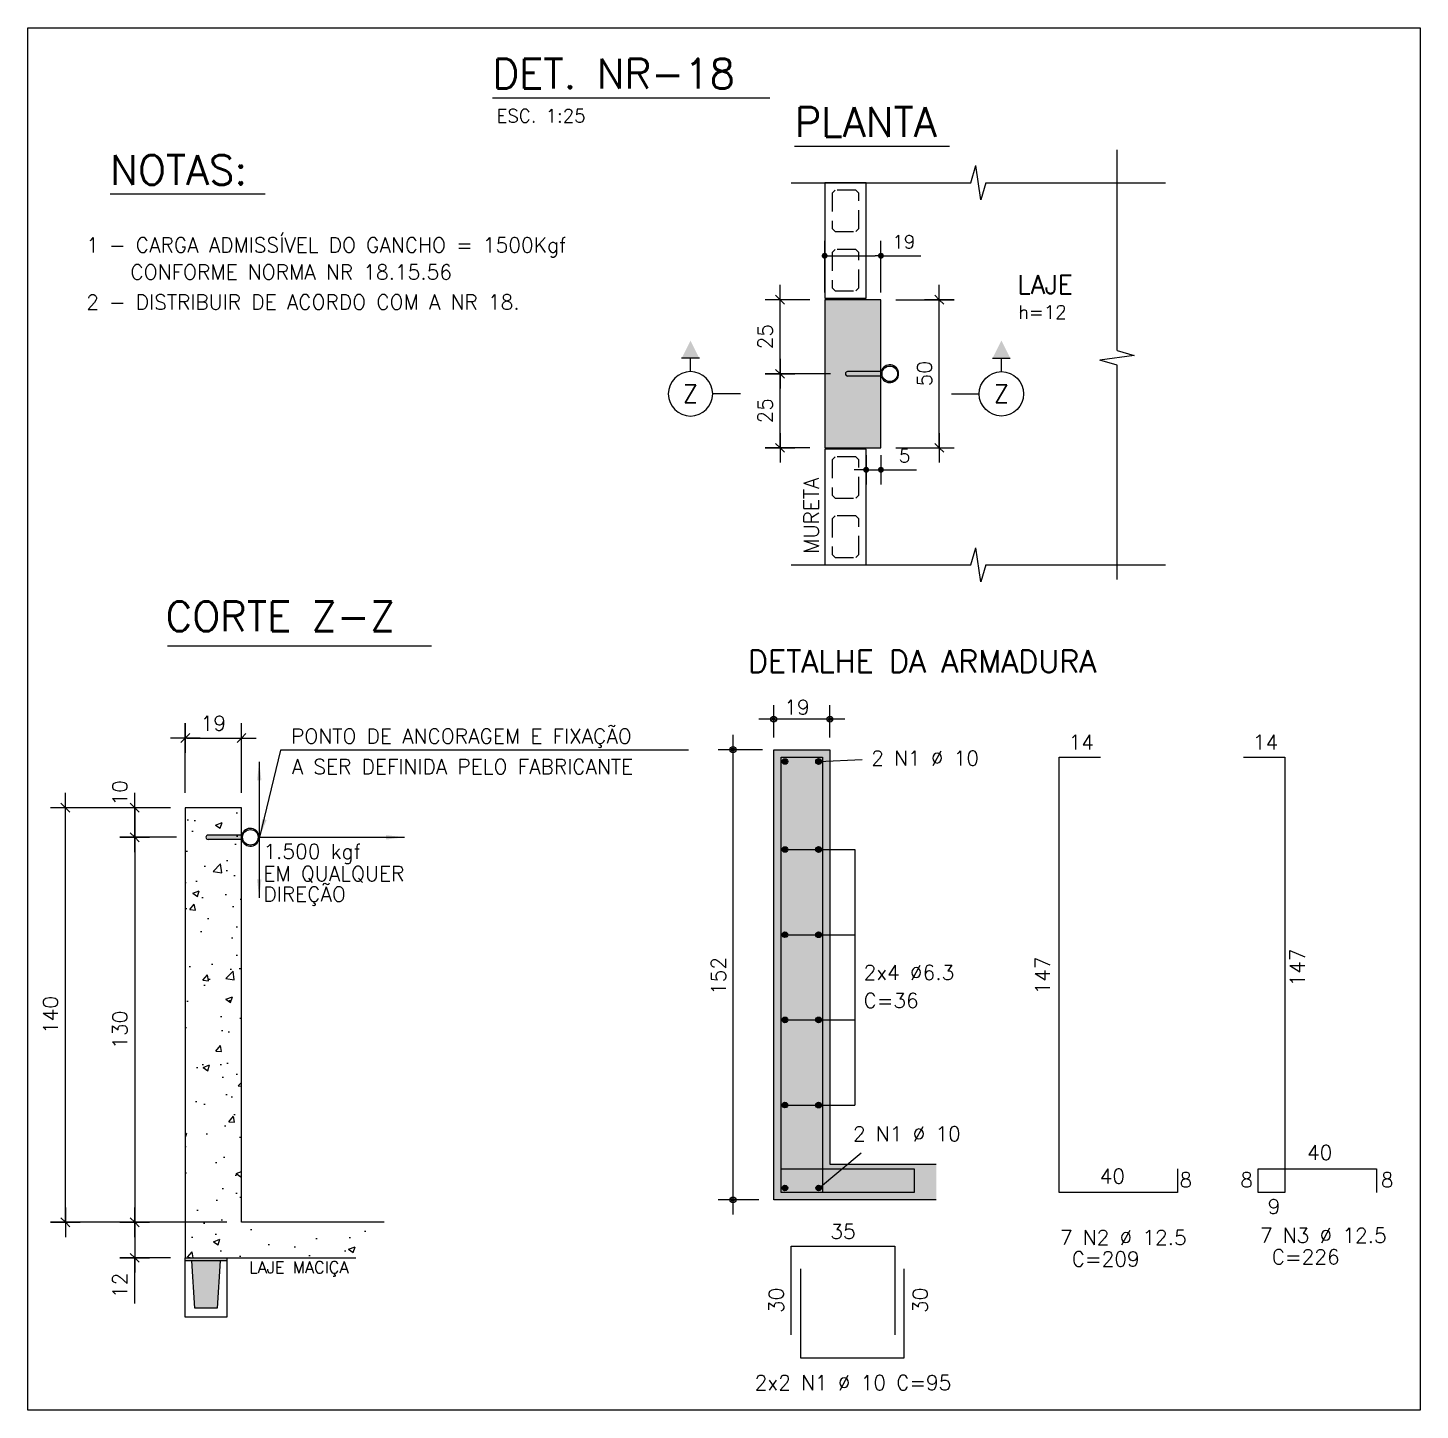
# Model space of a CAD drawing. Extents: x -14651 to 3404, y -4567 to 9231.
# Drawn here: x -6731 to -5791, y -2088 to -1155 of the extents above; entities that cross this region are included whole.
import ezdxf
from ezdxf.enums import TextEntityAlignment as Align

# ---------------------------------------------------------------- set-up
doc = ezdxf.new("R2010")
doc.units = 0
doc.header["$LTSCALE"] = 25
doc.linetypes.add('DASHED2', pattern=[0.375, 0.25, -0.125])
for name, color, linetype in [('12', 4, 'Continuous'), ('228', 7, 'Continuous'), ('241', 2, 'Continuous'), ('4', 4, 'Continuous'), ('5', 2, 'Continuous'), ('COTA', 1, 'Continuous'), ('COTAS', 1, 'Continuous'), ('H3', 253, 'Continuous'), ('H7', 1, 'Continuous'), ('L-D', 2, 'Continuous'), ('L-N', 4, 'Continuous'), ('Linha_fina', 1, 'Continuous'), ('Linha_media', 4, 'Continuous'), ('PENA_01', 1, 'Continuous'), ('PENA_02', 2, 'Continuous'), ('PENA_03', 3, 'Continuous'), ('PENA_06', 6, 'Continuous'), ('Pena_1', 1, 'Continuous'), ('PENA_10', 253, 'Continuous'), ('PENA_12', 9, 'Continuous'), ('PENA_18', 1, 'Continuous'), ('PENA_3', 3, 'Continuous'), ('TEXTO', 3, 'Continuous'), ('VIGA', 3, 'Continuous')]:
    doc.layers.add(name, color=color, linetype=linetype)
doc.styles.add('COTA', font='romans.shx')
doc.styles.add('R80', font='simplex.shx', dxfattribs={"height": 10})
doc.styles.add('ROMANS', font='ROMANS')
doc.styles.get("Standard").update_dxf_attribs({"font": 'romans.shx'})
doc.styles.add('Texto1', font='romans.shx', dxfattribs={"height": 9})
doc.styles.add('Texto3', font='romans.shx', dxfattribs={"height": 20})
doc.dimstyles.new('forma', dxfattribs={"dimscale": 5, "dimtxt": 1.8, "dimasz": 0.8, "dimexe": 2, "dimexo": 1, "dimgap": 1, "dimtad": 1, "dimdec": 1, "dimzin": 9, "dimtxsty": 'COTA', "dimblk1": 'DOT', "dimblk2": 'DOT', "dimsah": 1, "dimcen": 0, "dimdle": 1, "dimclrd": 256, "dimclre": 256, "dimclrt": 2, "dimadec": 0, "dimazin": 0, "dimtfac": 1, "dimtdec": 0, "dimtmove": 0, "dimatfit": 3, "dimfxl": 1, "dimtolj": 1, "dimtzin": 0, "dimarcsym": 0})
doc.dimstyles.new('ZD1', dxfattribs={"dimtxt": 9, "dimasz": 1, "dimexe": 10, "dimexo": 10, "dimgap": 5, "dimtad": 1, "dimdec": 1, "dimzin": 12, "dimdsep": 46, "dimtxsty": 'R80', "dimblk1": 'ZD1', "dimblk2": 'ZD1', "dimsah": 1, "dimcen": 0.1, "dimdle": 10, "dimclrt": 2, "dimadec": 0, "dimazin": 0, "dimtfac": 1, "dimtdec": 1, "dimtmove": 0, "dimatfit": 3, "dimldrblk": 'ZD1', "dimfxl": 1, "dimtolj": 1, "dimtzin": 12, "dimarcsym": 0})

# ---------------------------------------------------------------- blocks, each defined once
blk = doc.blocks.new('ss')
at = {"layer": 'Linha_fina'}
blk.add_solid([(0, 0), (-2.5, -0.29), (-2.5, 0.3)], dxfattribs=at)
blk = doc.blocks.new('ZD1')
at = {"layer": '4'}
for q in [(-3, -3), (3, 3)]:
    blk.add_line((0, 0), q, dxfattribs=at)
at = {"layer": 'COTAS', "color": 1}
for p, q in [((0, 0), (0, 10)), ((-10, 0), (0, 0)), ((0, 0), (10, 0)), ((0, -10), (0, 0))]:
    blk.add_line(p, q, dxfattribs=at)
blk = doc.blocks.new('*D156')
at = {"layer": 'COTA', "color": 0, "lineweight": -2, "transparency": 16777216}
for p, q in [((-6635.1, -1681.23), (-6669.21, -1681.23)), ((-6659.21, -1682.23), (-6659.21, -1700.23)), ((-6631.1, -1701.23), (-6669.21, -1701.23))]:
    blk.add_line(p, q, dxfattribs=at)
at = {"layer": 'Defpoints', "color": 0, "transparency": 16777216}
for p in [(-6625.1, -1681.23), (-6659.21, -1701.23), (-6621.1, -1701.23)]:
    blk.add_point(p, dxfattribs=at)
at = {"layer": 'COTA', "color": 0, "lineweight": -2, "transparency": 16777216}
for p, rotation in [((-6659.21, -1681.23), 90), ((-6659.21, -1701.23), 270)]:
    blk.add_blockref('ZD1', p, dxfattribs=dict(at, rotation=rotation))
at = {"layer": 'COTA', "color": 2, "transparency": 16777216, "insert": (-6669.21, -1671.23), "char_height": 10, "attachment_point": 5, "rotation": 90, "style": 'R80'}
blk.add_mtext('\\A1;10', dxfattribs=at)
blk = doc.blocks.new('*D157')
at = {"layer": 'COTA', "color": 0, "lineweight": -2, "transparency": 16777216}
for p, q in [((-6631.1, -1701.23), (-6669.21, -1701.23)), ((-6659.21, -1702.23), (-6659.21, -1960.23)), ((-6597.1, -1961.23), (-6669.21, -1961.23))]:
    blk.add_line(p, q, dxfattribs=at)
at = {"layer": 'Defpoints', "color": 0, "transparency": 16777216}
for p in [(-6621.1, -1701.23), (-6659.21, -1961.23), (-6587.1, -1961.23)]:
    blk.add_point(p, dxfattribs=at)
at = {"layer": 'COTA', "color": 0, "lineweight": -2, "transparency": 16777216}
for p, rotation in [((-6659.21, -1701.23), 90), ((-6659.21, -1961.23), 270)]:
    blk.add_blockref('ZD1', p, dxfattribs=dict(at, rotation=rotation))
at = {"layer": 'COTA', "color": 2, "transparency": 16777216, "insert": (-6669.21, -1831.23), "char_height": 10, "attachment_point": 5, "rotation": 90, "style": 'R80'}
blk.add_mtext('\\A1;130', dxfattribs=at)
blk = doc.blocks.new('*D158')
at = {"layer": 'COTA', "color": 0, "lineweight": -2, "transparency": 16777216}
for p, q in [((-6597.1, -1961.23), (-6669.21, -1961.23)), ((-6659.21, -1962.23), (-6659.21, -1984.23)), ((-6635.1, -1985.23), (-6669.21, -1985.23)), ((-6659.21, -2016.02), (-6659.21, -1985.23))]:
    blk.add_line(p, q, dxfattribs=at)
at = {"layer": 'Defpoints', "color": 0, "transparency": 16777216}
for p in [(-6587.1, -1961.23), (-6659.21, -1985.23), (-6625.1, -1985.23)]:
    blk.add_point(p, dxfattribs=at)
at = {"layer": 'COTA', "color": 0, "lineweight": -2, "transparency": 16777216}
for p, rotation in [((-6659.21, -1961.23), 90), ((-6659.21, -1985.23), 270)]:
    blk.add_blockref('ZD1', p, dxfattribs=dict(at, rotation=rotation))
at = {"layer": 'COTA', "color": 2, "transparency": 16777216, "insert": (-6669.21, -2003.88), "char_height": 10, "attachment_point": 5, "rotation": 90, "style": 'R80'}
blk.add_mtext('\\A1;12', dxfattribs=at)
blk = doc.blocks.new('*D159')
at = {"layer": 'COTA', "color": 0, "lineweight": -2, "transparency": 16777216}
for p, q in [((-6625.1, -1671.23), (-6625.1, -1624.24)), ((-6587.1, -1671.23), (-6587.1, -1624.24)), ((-6624.1, -1634.24), (-6588.1, -1634.24))]:
    blk.add_line(p, q, dxfattribs=at)
at = {"layer": 'Defpoints', "color": 0, "transparency": 16777216}
for p in [(-6587.1, -1634.24), (-6625.1, -1681.23), (-6587.1, -1681.23)]:
    blk.add_point(p, dxfattribs=at)
at = {"layer": 'COTA', "color": 0, "lineweight": -2, "transparency": 16777216, "rotation": 180}
blk.add_blockref('ZD1', (-6625.1, -1634.24), dxfattribs=at)
at = {"layer": 'COTA', "color": 0, "lineweight": -2, "transparency": 16777216}
blk.add_blockref('ZD1', (-6587.1, -1634.24), dxfattribs=at)
at = {"layer": 'COTA', "color": 2, "transparency": 16777216, "insert": (-6606.1, -1624.24), "char_height": 10, "attachment_point": 5, "style": 'R80'}
blk.add_mtext('\\A1;19', dxfattribs=at)
blk = doc.blocks.new('*D160')
at = {"layer": 'COTA', "color": 0, "lineweight": -2, "transparency": 16777216}
for p, q in [((-6635.1, -1681.23), (-6716.08, -1681.23)), ((-6706.08, -1960.23), (-6706.08, -1682.23)), ((-6635.1, -1961.23), (-6716.08, -1961.23))]:
    blk.add_line(p, q, dxfattribs=at)
at = {"layer": 'Defpoints', "color": 0, "transparency": 16777216}
for p in [(-6706.08, -1681.23), (-6625.1, -1681.23), (-6625.1, -1961.23)]:
    blk.add_point(p, dxfattribs=at)
at = {"layer": 'COTA', "color": 0, "lineweight": -2, "transparency": 16777216}
for p, rotation in [((-6706.08, -1681.23), 90), ((-6706.08, -1961.23), 270)]:
    blk.add_blockref('ZD1', p, dxfattribs=dict(at, rotation=rotation))
at = {"layer": 'COTA', "color": 2, "transparency": 16777216, "insert": (-6716.08, -1821.23), "char_height": 10, "attachment_point": 5, "rotation": 90, "style": 'R80'}
blk.add_mtext('\\A1;140', dxfattribs=at)
blk = doc.blocks.new('P4015', base_point=(5842102.11612, -8124149.02973))
blk.add_lwpolyline([(5842082.61612, -8124156.02973), (5842121.61612, -8124156.02973), (5842121.61612, -8124142.02973), (5842082.61612, -8124142.02973), (5842082.61612, -8124156.02973)])
at = {"color": 1, "linetype": 'DASHED2'}
for points in [[(5842085.11612, -8124152.52973), (5842086.11612, -8124153.52973), (5842098.11612, -8124153.52973), (5842099.11612, -8124152.52973), (5842099.11612, -8124145.52973), (5842098.11612, -8124144.52973), (5842086.11612, -8124144.52973), (5842085.11612, -8124145.52973), (5842085.11612, -8124152.52973)], [(5842105.11612, -8124152.52973), (5842106.11612, -8124153.52973), (5842118.11612, -8124153.52973), (5842119.11612, -8124152.52973), (5842119.11612, -8124145.52973), (5842118.11612, -8124144.52973), (5842106.11612, -8124144.52973), (5842105.11612, -8124145.52973), (5842105.11612, -8124152.52973)]]:
    blk.add_lwpolyline(points, dxfattribs=at)
blk = doc.blocks.new('atrib_seção')
at = {"layer": 'Linha_media', "style": 'ROMANS'}
blk.add_attdef('X', text='', height=2, dxfattribs=at).set_placement((0, 0), align=Align.MIDDLE)
blk = doc.blocks.new('seção_dir')
at = {"layer": 'Linha_media'}
for p, q in [((-1, 4), (1, 4)), ((0, 2.5), (0, 4)), ((-5.62, 0), (-2.5, 0))]:
    blk.add_line(p, q, dxfattribs=at)
blk.add_circle((0, 0), 2.5, dxfattribs=at)
blk.add_solid([(-1, 4), (0, 6), (1, 4)], dxfattribs=at)
blk = doc.blocks.new('*D171')
at = {"layer": 'COTA', "color": 0, "lineweight": -2, "transparency": 16777216}
for p, q in [((-6145.22, -1338.22), (-6105.81, -1338.22)), ((-6115.81, -1437.22), (-6115.81, -1339.22)), ((-6145.22, -1438.22), (-6105.81, -1438.22))]:
    blk.add_line(p, q, dxfattribs=at)
at = {"layer": 'Defpoints', "color": 0, "transparency": 16777216}
for p in [(-6155.22, -1338.22), (-6115.81, -1338.22), (-6155.22, -1438.22)]:
    blk.add_point(p, dxfattribs=at)
at = {"layer": 'COTA', "color": 0, "lineweight": -2, "transparency": 16777216}
for p, rotation in [((-6115.81, -1338.22), 90), ((-6115.81, -1438.22), 270)]:
    blk.add_blockref('ZD1', p, dxfattribs=dict(at, rotation=rotation))
at = {"layer": 'COTA', "color": 2, "transparency": 16777216, "insert": (-6125.81, -1388.22), "char_height": 10, "attachment_point": 5, "rotation": 90, "style": 'R80'}
blk.add_mtext('\\A1;50', dxfattribs=at)
blk = doc.blocks.new('interrup')
at = {"layer": 'Linha_fina'}
for p, q in [((-1, 0), (-0.33, 2.31)), ((0.33, -2.31), (-0.33, 2.31)), ((1, 0), (0.33, -2.31))]:
    blk.add_line(p, q, dxfattribs=at)
blk = doc.blocks.new('*D172')
at = {"layer": 'COTA', "color": 0, "lineweight": -2, "transparency": 16777216}
for p, q in [((-6189.22, -1388.22), (-6233.35, -1388.22)), ((-6223.35, -1437.22), (-6223.35, -1389.22)), ((-6203.22, -1438.22), (-6233.35, -1438.22))]:
    blk.add_line(p, q, dxfattribs=at)
at = {"layer": 'Defpoints', "color": 0, "transparency": 16777216}
for p in [(-6223.35, -1388.22), (-6179.22, -1388.22), (-6193.22, -1438.22)]:
    blk.add_point(p, dxfattribs=at)
at = {"layer": 'COTA', "color": 0, "lineweight": -2, "transparency": 16777216}
for p, rotation in [((-6223.35, -1388.22), 90), ((-6223.35, -1438.22), 270)]:
    blk.add_blockref('ZD1', p, dxfattribs=dict(at, rotation=rotation))
at = {"layer": 'COTA', "color": 2, "transparency": 16777216, "insert": (-6233.35, -1413.22), "char_height": 10, "attachment_point": 5, "rotation": 90, "style": 'R80'}
blk.add_mtext('\\A1;25', dxfattribs=at)
blk = doc.blocks.new('*D173')
at = {"layer": 'COTA', "color": 0, "lineweight": -2, "transparency": 16777216}
for p, q in [((-6203.22, -1338.22), (-6233.35, -1338.22)), ((-6223.35, -1387.22), (-6223.35, -1339.22)), ((-6189.22, -1388.22), (-6233.35, -1388.22))]:
    blk.add_line(p, q, dxfattribs=at)
at = {"layer": 'Defpoints', "color": 0, "transparency": 16777216}
for p in [(-6223.35, -1338.22), (-6193.22, -1338.22), (-6179.22, -1388.22)]:
    blk.add_point(p, dxfattribs=at)
at = {"layer": 'COTA', "color": 0, "lineweight": -2, "transparency": 16777216}
for p, rotation in [((-6223.35, -1338.22), 90), ((-6223.35, -1388.22), 270)]:
    blk.add_blockref('ZD1', p, dxfattribs=dict(at, rotation=rotation))
at = {"layer": 'COTA', "color": 2, "transparency": 16777216, "insert": (-6233.35, -1363.22), "char_height": 10, "attachment_point": 5, "rotation": 90, "style": 'R80'}
blk.add_mtext('\\A1;25', dxfattribs=at)
blk = doc.blocks.new('_Dot')
at = {"color": 0, "linetype": 'ByBlock', "lineweight": -2}
blk.add_line((-0.5, 0), (-1, 0), dxfattribs=at)
at = {"color": 0, "linetype": 'ByBlock', "const_width": 0.5}
blk.add_lwpolyline([(-0.25, 0, 1), (0.25, 0, 1)], format="xyb", close=True, dxfattribs=at)
blk = doc.blocks.new('*D174')
at = {"layer": 'COTA', "lineweight": -2, "transparency": 16777216}
for p, q in [((-6193.22, -1333.22), (-6193.22, -1298.52)), ((-6155.22, -1333.22), (-6155.22, -1298.52)), ((-6189.22, -1308.52), (-6159.22, -1308.52)), ((-6155.22, -1308.52), (-6128.36, -1308.52))]:
    blk.add_line(p, q, dxfattribs=at)
at = {"layer": 'Defpoints', "color": 0, "transparency": 16777216}
for p in [(-6155.22, -1308.52), (-6193.22, -1338.22), (-6155.22, -1338.22)]:
    blk.add_point(p, dxfattribs=at)
at = {"layer": 'COTA', "lineweight": -2, "transparency": 16777216, "xscale": 4, "yscale": 4, "zscale": 4, "rotation": 180}
blk.add_blockref('_Dot', (-6193.22, -1308.52), dxfattribs=at)
at = {"layer": 'COTA', "lineweight": -2, "transparency": 16777216, "xscale": 4, "yscale": 4, "zscale": 4}
blk.add_blockref('_Dot', (-6155.22, -1308.52), dxfattribs=at)
at = {"layer": 'COTA', "color": 2, "transparency": 16777216, "insert": (-6139.79, -1299.02), "char_height": 9, "attachment_point": 5, "style": 'COTA'}
blk.add_mtext('\\A1;19 ', dxfattribs=at)
blk = doc.blocks.new('*D175')
at = {"layer": 'COTA', "lineweight": -2, "transparency": 16777216}
for p, q in [((-6165.22, -1443.22), (-6165.22, -1463.04)), ((-6155.22, -1443.22), (-6155.22, -1463.04)), ((-6169.22, -1453.04), (-6173.22, -1453.04)), ((-6165.22, -1453.04), (-6155.22, -1453.04)), ((-6151.22, -1453.04), (-6131.22, -1453.04))]:
    blk.add_line(p, q, dxfattribs=at)
at = {"layer": 'Defpoints', "color": 0, "transparency": 16777216}
for p in [(-6165.22, -1438.22), (-6155.22, -1438.22), (-6155.22, -1453.04)]:
    blk.add_point(p, dxfattribs=at)
at = {"layer": 'COTA', "lineweight": -2, "transparency": 16777216, "xscale": 4, "yscale": 4, "zscale": 4}
blk.add_blockref('_Dot', (-6165.22, -1453.04), dxfattribs=at)
at = {"layer": 'COTA', "lineweight": -2, "transparency": 16777216, "xscale": 4, "yscale": 4, "zscale": 4, "rotation": 180}
blk.add_blockref('_Dot', (-6155.22, -1453.04), dxfattribs=at)
at = {"layer": 'COTA', "color": 2, "transparency": 16777216, "insert": (-6139.22, -1443.54), "char_height": 9, "attachment_point": 5, "style": 'COTA'}
blk.add_mtext('\\A1;5 ', dxfattribs=at)

msp = doc.modelspace()

# ---------------------------------------------------------------- hatches: boundary and pattern name
at = {"layer": 'H3'}
msp.add_hatch(color=256, dxfattribs=at).paths.add_polyline_path([(-6193.22, -1438.22), (-6155.22, -1438.22), (-6155.22, -1338.22), (-6193.22, -1338.22)])
at = {"layer": 'H7'}
h = msp.add_hatch(color=256, dxfattribs=at)
h.paths.add_polyline_path([(-6155.05, -1386.72), (-6177.72, -1386.72, 1), (-6177.72, -1389.72), (-6155.05, -1389.72, 7.872983)])
h.paths.add_polyline_path([(-6144.01, -1388.22, 1), (-6154.47, -1388.22, 1)], flags=16)
h = msp.add_hatch(color=256, dxfattribs=at)
h.paths.add_polyline_path([(-6155.24, -1386.72), (-6155.05, -1386.72, -7.872983), (-6155.05, -1389.72), (-6155.24, -1389.72)])
h.paths.add_polyline_path([(-6154.47, -1388.22, 1), (-6144.01, -1388.22, 1)], flags=16)
h = msp.add_hatch(color=256, dxfattribs=at)
h.paths.add_polyline_path([(-6586.94, -1699.73), (-6609.6, -1699.73, 1), (-6609.6, -1702.73), (-6586.94, -1702.73, 7.872983)])
h.paths.add_polyline_path([(-6575.9, -1701.23, 1), (-6586.36, -1701.23, 1)], flags=16)
h = msp.add_hatch(color=256, dxfattribs=at)
h.paths.add_polyline_path([(-6587.13, -1699.73), (-6586.94, -1699.73, -7.872983), (-6586.94, -1702.73), (-6587.13, -1702.73)])
h.paths.add_polyline_path([(-6586.36, -1701.23, 1), (-6575.9, -1701.23, 1)], flags=16)
at = {"layer": 'Pena_1'}
h = msp.add_hatch(dxfattribs=at)
h.set_pattern_fill('AR-CONC', color=256, scale=0.25, style=0)
h.set_pattern_definition([(50, (-8902.346, -2020.495), (45.54617, -3.9848), [4.7625, -52.3875]), (355, (-8902.346, -2020.495), (-8.8109, 47.7642), [3.81, -41.91015]), (100.4514, (-8898.55, -2020.828), (36.7353, 43.7794), [4.0475, -44.5226]), (46.1842, (-8902.346, -2007.795), (67.7698, -10.5106), [7.1437, -78.5812]), (96.6356, (-8896.7, -2008.67), (59.351, 61.8565), [6.0713, -66.7839]), (351.184, (-8902.346, -2007.795), (59.351, 61.8565), [5.715, -62.865]), (21, (-8895.996, -2010.97), (37.9036, -25.5663), [4.7625, -52.3875]), (326, (-8895.996, -2010.97), (15.4505, 46.047), [3.81, -41.91]), (71.4514, (-8892.837, -2013.1), (53.3541, 20.4807), [4.0475, -44.5225]), (37.5, (-8902.346, -2020.495), (0.77215, 21.13876), [0, -41.402, 0, -42.545, 0, -42.06875]), (7.5, (-8902.346, -2020.495), (16.70492, 25.04514), [0, -24.257, 0, -40.4495, 0, -16.03375]), (327.5, (-8916.506, -2020.495), (33.89765, -1.43219), [0, -15.875, 0, -49.53, 0, -65.7225]), (317.5, (-8922.856, -2020.495), (37.0323, 6.35662), [0, -20.6375, 0, -32.893, 0, -46.6725])])
h.paths.add_polyline_path([(-6490.7, -1961.23), (-6587.1, -1961.23), (-6587.1, -1681.23), (-6625.1, -1681.23), (-6624.92, -1985.24), (-6509.85, -1985.23)])

# ---------------------------------------------------------------- linework, layer by layer
msp.add_lwpolyline([(-6731.4, -1154.61), (-5791.02, -1154.61), (-5791.02, -2088.09), (-6731.4, -2088.09)], close=True)
at = {"layer": '12', "linetype": 'Continuous'}
for p, q in [((-6417.53, -1201.76), (-6230.36, -1201.76)), ((-6213.53, -1234.44), (-6108.8, -1234.44)), ((-6675.9, -1266.78), (-6571.17, -1266.78)), ((-6636.97, -1571.97), (-6458.71, -1571.97))]:
    msp.add_line(p, q, dxfattribs=at)
at = {"layer": 'COTA'}
for p, q in [((-6220.04, -1709.51), (-6172.89, -1709.51)), ((-6172.89, -1709.51), (-6172.89, -1882.07)), ((-6220.04, -1767.03), (-6172.89, -1767.03)), ((-6220.04, -1824.55), (-6172.89, -1824.55)), ((-6220.04, -1882.07), (-6172.89, -1882.07))]:
    msp.add_line(p, q, dxfattribs=at)
at = {"layer": 'Linha_fina'}
for p, q in [((-5995.73, -1372.46), (-5995.73, -1237.08)), ((-6215.79, -1259.22), (-6094.44, -1259.22)), ((-6084.44, -1259.22), (-5963.08, -1259.22)), ((-5995.73, -1527.22), (-5995.73, -1382.46)), ((-6215.79, -1517.22), (-6094.44, -1517.22)), ((-6084.44, -1517.22), (-5963.08, -1517.22)), ((-6560.87, -1642.31), (-6575.04, -1701.23)), ((-6285.14, -1642.31), (-6560.87, -1642.31)), ((-6575.13, -1650.26), (-6575.13, -1742.2)), ((-6575.13, -1701.23), (-6476.94, -1701.23))]:
    msp.add_line(p, q, dxfattribs=at)
at = {"layer": 'Linha_media'}
for p, q in [((-6155.05, -1386.72), (-6177.72, -1386.72)), ((-6155.05, -1389.72), (-6177.72, -1389.72)), ((-6586.94, -1699.73), (-6609.6, -1699.73)), ((-6586.94, -1702.73), (-6609.6, -1702.73))]:
    msp.add_line(p, q, dxfattribs=at)
for centre in [(-6149.24, -1388.22), (-6581.13, -1701.23)]:
    msp.add_circle(centre, 5.23, dxfattribs=at)
for centre, radius, start, end in [((-6149.24, -1388.22), 6, 194.47751, 165.52249), ((-6177.72, -1388.22), 1.5, 90, 270), ((-6609.6, -1701.23), 1.5, 90, 270), ((-6581.13, -1701.23), 6, 194.47751, 165.52249)]:
    msp.add_arc(centre, radius, start, end, dxfattribs=at)
at = {"layer": 'PENA_01', "linetype": 'Continuous'}
for p, q in [((-6227.66, -1633.91), (-6227.66, -1612.01)), ((-6189.66, -1633.91), (-6189.66, -1612.01)), ((-6179.66, -1621.42), (-6237.66, -1621.42)), ((-6255.14, -1632.07), (-6255.14, -1956.07)), ((-6235.18, -1642.07), (-6265.14, -1642.07)), ((-6197.29, -1650.07), (-6167.87, -1648.75)), ((-6197.34, -1938.39), (-6168.63, -1914.32)), ((-6237.66, -1946.07), (-6265.14, -1946.07))]:
    msp.add_line(p, q, dxfattribs=at)
at = {"layer": 'PENA_02', "linetype": 'Continuous'}
for points in [[(-6597.1, -1985.23), (-6597.1, -2025.23), (-6625.1, -2025.23), (-6625.1, -1985.23)], [(-6597.1, -1987.23), (-6625.1, -1987.23)]]:
    msp.add_lwpolyline(points, dxfattribs=at)
for centre, radius in [((-6227.66, -1621.42), 2), ((-6227.66, -1621.42), 1), ((-6189.66, -1621.42), 2), ((-6189.66, -1621.42), 1), ((-6255.14, -1642.07), 2), ((-6255.14, -1642.07), 1), ((-6255.14, -1946.07), 2), ((-6255.14, -1946.07), 1)]:
    msp.add_circle(centre, radius, dxfattribs=at)
at = {"layer": 'PENA_03', "linetype": 'Continuous'}
for p, q in [((-6227.66, -1946.07), (-6227.66, -1642.07)), ((-6227.66, -1642.07), (-6189.66, -1642.07)), ((-6189.66, -1642.07), (-6189.66, -1922.07)), ((-6189.66, -1922.07), (-6117.8, -1922.07)), ((-6117.8, -1946.07), (-6227.66, -1946.07))]:
    msp.add_line(p, q, dxfattribs=at)
for centre, radius in [((-6220.04, -1650.07), 1.88), ((-6197.29, -1650.07), 1.95), ((-6220.04, -1709.51), 1.88), ((-6197.29, -1709.51), 1.95), ((-6220.04, -1767.03), 1.88), ((-6197.29, -1767.03), 1.95), ((-6220.04, -1824.55), 1.88), ((-6197.29, -1824.55), 1.95), ((-6220.04, -1882.07), 1.88), ((-6197.29, -1882.07), 1.95), ((-6220.04, -1938.07), 1.88), ((-6197.29, -1938.07), 1.88)]:
    msp.add_circle(centre, radius, dxfattribs=at)
for points in [[(-6221.91, -1650.07), (-6221.47, -1648.86), (-6220.36, -1648.22)], [(-6221.91, -1650.07), (-6220.36, -1648.22), (-6219.1, -1648.45)], [(-6221.91, -1650.07), (-6219.1, -1648.45), (-6218.27, -1649.43)], [(-6221.91, -1650.07), (-6218.27, -1649.43), (-6218.27, -1650.71)], [(-6221.91, -1650.07), (-6218.27, -1650.71), (-6219.1, -1651.69)], [(-6221.91, -1650.07), (-6219.1, -1651.69), (-6220.36, -1651.92)], [(-6221.91, -1650.07), (-6220.36, -1651.92), (-6221.47, -1651.28)], [(-6221.91, -1650.07), (-6221.47, -1651.28), (-6221.91, -1650.07)], [(-6199.24, -1650.07), (-6198.78, -1648.82), (-6197.63, -1648.15)], [(-6199.24, -1650.07), (-6197.63, -1648.15), (-6196.31, -1648.38)], [(-6199.24, -1650.07), (-6196.31, -1648.38), (-6195.45, -1649.4)], [(-6199.24, -1650.07), (-6195.45, -1649.4), (-6195.45, -1650.74)], [(-6199.24, -1650.07), (-6195.45, -1650.74), (-6196.31, -1651.76)], [(-6199.24, -1650.07), (-6196.31, -1651.76), (-6197.63, -1651.99)], [(-6199.24, -1650.07), (-6197.63, -1651.99), (-6198.78, -1651.32)], [(-6199.24, -1650.07), (-6198.78, -1651.32), (-6199.24, -1650.07)], [(-6221.91, -1709.51), (-6221.47, -1708.3), (-6220.36, -1707.66)], [(-6221.91, -1709.51), (-6220.36, -1707.66), (-6219.1, -1707.89)], [(-6221.91, -1709.51), (-6219.1, -1707.89), (-6218.27, -1708.87)], [(-6221.91, -1709.51), (-6218.27, -1708.87), (-6218.27, -1710.15)], [(-6221.91, -1709.51), (-6218.27, -1710.15), (-6219.1, -1711.13)], [(-6221.91, -1709.51), (-6219.1, -1711.13), (-6220.36, -1711.36)], [(-6221.91, -1709.51), (-6220.36, -1711.36), (-6221.47, -1710.71)], [(-6221.91, -1709.51), (-6221.47, -1710.71), (-6221.91, -1709.51)], [(-6199.24, -1709.51), (-6198.78, -1708.26), (-6197.63, -1707.59)], [(-6199.24, -1709.51), (-6197.63, -1707.59), (-6196.31, -1707.82)], [(-6199.24, -1709.51), (-6196.31, -1707.82), (-6195.45, -1708.84)], [(-6199.24, -1709.51), (-6195.45, -1708.84), (-6195.45, -1710.18)], [(-6199.24, -1709.51), (-6195.45, -1710.18), (-6196.31, -1711.2)], [(-6199.24, -1709.51), (-6196.31, -1711.2), (-6197.63, -1711.43)], [(-6199.24, -1709.51), (-6197.63, -1711.43), (-6198.78, -1710.76)], [(-6199.24, -1709.51), (-6198.78, -1710.76), (-6199.24, -1709.51)], [(-6221.91, -1767.03), (-6221.47, -1765.82), (-6220.36, -1765.18)], [(-6221.91, -1767.03), (-6220.36, -1765.18), (-6219.1, -1765.41)], [(-6221.91, -1767.03), (-6219.1, -1765.41), (-6218.27, -1766.39)], [(-6221.91, -1767.03), (-6218.27, -1766.39), (-6218.27, -1767.67)], [(-6221.91, -1767.03), (-6218.27, -1767.67), (-6219.1, -1768.65)], [(-6221.91, -1767.03), (-6219.1, -1768.65), (-6220.36, -1768.88)], [(-6221.91, -1767.03), (-6220.36, -1768.88), (-6221.47, -1768.23)], [(-6221.91, -1767.03), (-6221.47, -1768.23), (-6221.91, -1767.03)], [(-6199.24, -1767.03), (-6198.78, -1765.78), (-6197.63, -1765.11)], [(-6199.24, -1767.03), (-6197.63, -1765.11), (-6196.31, -1765.34)], [(-6199.24, -1767.03), (-6196.31, -1765.34), (-6195.45, -1766.36)], [(-6199.24, -1767.03), (-6195.45, -1766.36), (-6195.45, -1767.7)], [(-6199.24, -1767.03), (-6195.45, -1767.7), (-6196.31, -1768.72)], [(-6199.24, -1767.03), (-6196.31, -1768.72), (-6197.63, -1768.95)], [(-6199.24, -1767.03), (-6197.63, -1768.95), (-6198.78, -1768.28)], [(-6199.24, -1767.03), (-6198.78, -1768.28), (-6199.24, -1767.03)], [(-6221.91, -1824.55), (-6221.47, -1823.34), (-6220.36, -1822.7)], [(-6221.91, -1824.55), (-6220.36, -1822.7), (-6219.1, -1822.92)], [(-6221.91, -1824.55), (-6219.1, -1822.92), (-6218.27, -1823.91)], [(-6221.91, -1824.55), (-6218.27, -1823.91), (-6218.27, -1825.19)], [(-6199.24, -1824.55), (-6198.78, -1823.3), (-6197.63, -1822.63)], [(-6199.24, -1824.55), (-6197.63, -1822.63), (-6196.31, -1822.86)], [(-6199.24, -1824.55), (-6196.31, -1822.86), (-6195.45, -1823.88)], [(-6199.24, -1824.55), (-6195.45, -1823.88), (-6195.45, -1825.22)], [(-6221.91, -1824.55), (-6218.27, -1825.19), (-6219.1, -1826.17)], [(-6221.91, -1824.55), (-6219.1, -1826.17), (-6220.36, -1826.4)], [(-6221.91, -1824.55), (-6220.36, -1826.4), (-6221.47, -1825.75)], [(-6221.91, -1824.55), (-6221.47, -1825.75), (-6221.91, -1824.55)], [(-6199.24, -1824.55), (-6195.45, -1825.22), (-6196.31, -1826.24)], [(-6199.24, -1824.55), (-6196.31, -1826.24), (-6197.63, -1826.47)], [(-6199.24, -1824.55), (-6197.63, -1826.47), (-6198.78, -1825.8)], [(-6199.24, -1824.55), (-6198.78, -1825.8), (-6199.24, -1824.55)], [(-6221.91, -1882.07), (-6221.47, -1880.86), (-6220.36, -1880.22)], [(-6221.91, -1882.07), (-6220.36, -1880.22), (-6219.1, -1880.44)], [(-6221.91, -1882.07), (-6219.1, -1880.44), (-6218.27, -1881.43)], [(-6199.24, -1882.07), (-6198.78, -1880.81), (-6197.63, -1880.15)], [(-6199.24, -1882.07), (-6197.63, -1880.15), (-6196.31, -1880.38)], [(-6199.24, -1882.07), (-6196.31, -1880.38), (-6195.45, -1881.4)], [(-6221.91, -1882.07), (-6218.27, -1881.43), (-6218.27, -1882.71)], [(-6221.91, -1882.07), (-6218.27, -1882.71), (-6219.1, -1883.69)], [(-6221.91, -1882.07), (-6219.1, -1883.69), (-6220.36, -1883.91)], [(-6221.91, -1882.07), (-6220.36, -1883.91), (-6221.47, -1883.27)], [(-6221.91, -1882.07), (-6221.47, -1883.27), (-6221.91, -1882.07)], [(-6199.24, -1882.07), (-6195.45, -1881.4), (-6195.45, -1882.74)], [(-6199.24, -1882.07), (-6195.45, -1882.74), (-6196.31, -1883.76)], [(-6199.24, -1882.07), (-6196.31, -1883.76), (-6197.63, -1883.99)], [(-6199.24, -1882.07), (-6197.63, -1883.99), (-6198.78, -1883.32)], [(-6199.24, -1882.07), (-6198.78, -1883.32), (-6199.24, -1882.07)], [(-6221.91, -1938.07), (-6221.47, -1936.86), (-6220.36, -1936.22)], [(-6221.91, -1938.07), (-6220.36, -1936.22), (-6219.1, -1936.44)], [(-6221.91, -1938.07), (-6219.1, -1936.44), (-6218.27, -1937.43)], [(-6199.16, -1938.07), (-6198.72, -1936.86), (-6197.61, -1936.22)], [(-6199.16, -1938.07), (-6197.61, -1936.22), (-6196.35, -1936.44)], [(-6199.16, -1938.07), (-6196.35, -1936.44), (-6195.52, -1937.43)], [(-6221.91, -1938.07), (-6218.27, -1937.43), (-6218.27, -1938.71)], [(-6221.91, -1938.07), (-6218.27, -1938.71), (-6219.1, -1939.69)], [(-6221.91, -1938.07), (-6219.1, -1939.69), (-6220.36, -1939.91)], [(-6221.91, -1938.07), (-6220.36, -1939.91), (-6221.47, -1939.27)], [(-6221.91, -1938.07), (-6221.47, -1939.27), (-6221.91, -1938.07)], [(-6199.16, -1938.07), (-6195.52, -1937.43), (-6195.52, -1938.71)], [(-6199.16, -1938.07), (-6195.52, -1938.71), (-6196.35, -1939.69)], [(-6199.16, -1938.07), (-6196.35, -1939.69), (-6197.61, -1939.91)], [(-6199.16, -1938.07), (-6197.61, -1939.91), (-6198.72, -1939.27)], [(-6199.16, -1938.07), (-6198.72, -1939.27), (-6199.16, -1938.07)]]:
    msp.add_solid(points, dxfattribs=at)
at = {"layer": 'PENA_06'}
for p, q in [((-6215.9, -2037.26), (-6215.9, -1977.26)), ((-6215.9, -1977.26), (-6145.9, -1977.26)), ((-6145.9, -1977.26), (-6145.9, -2037.26)), ((-6209.56, -1992.68), (-6209.56, -2052.68)), ((-6139.56, -2052.68), (-6139.56, -1992.68)), ((-6209.56, -2052.68), (-6139.56, -2052.68))]:
    msp.add_line(p, q, dxfattribs=at)
for points in [[(-6132.66, -1925.07), (-6132.66, -1941.07), (-6222.66, -1941.07), (-6222.66, -1647.07), (-6194.66, -1647.07)], [(-6194.66, -1647.07), (-6194.66, -1941.07)], [(-5954.85, -1925.07), (-5954.85, -1941.07), (-6034.85, -1941.07), (-6034.85, -1647.07), (-6006.85, -1647.07)], [(-5910.43, -1647.07), (-5882.43, -1647.07), (-5882.43, -1941.07), (-5900.43, -1941.07), (-5900.43, -1925.07), (-5820.43, -1925.07), (-5820.43, -1941.07)], [(-6222.66, -1925.07), (-6132.66, -1925.07)]]:
    msp.add_lwpolyline(points, dxfattribs=at)
at = {"layer": 'PENA_10', "linetype": 'Continuous'}
for points in [[(-6227.66, -1946.07), (-6227.66, -1642.07), (-6189.66, -1642.07)], [(-6227.66, -1946.07), (-6189.66, -1642.07), (-6189.66, -1922.07)], [(-6227.66, -1946.07), (-6189.66, -1922.07), (-6117.8, -1922.07)], [(-6227.66, -1946.07), (-6117.8, -1922.07), (-6117.8, -1946.07)], [(-6603.6, -2019.23), (-6618.6, -2019.23), (-6620.6, -1987.23)], [(-6603.6, -2019.23), (-6620.6, -1987.23), (-6601.6, -1987.23)]]:
    msp.add_solid(points, dxfattribs=at)
at = {"layer": 'PENA_12', "linetype": 'Continuous'}
for points in [[(-6597.1, -1987.23), (-6625.1, -1987.23), (-6625.1, -1985.23)], [(-6597.1, -1987.23), (-6625.1, -1985.23), (-6597.1, -1985.23)]]:
    msp.add_solid(points, dxfattribs=at)
at = {"layer": 'PENA_18', "linetype": 'Continuous'}
msp.add_lwpolyline([(-6601.6, -1987.23), (-6603.6, -2019.23), (-6618.6, -2019.23), (-6620.6, -1987.23)], dxfattribs=at)
at = {"layer": 'PENA_3'}
msp.add_lwpolyline([(-6193.22, -1438.22), (-6155.22, -1438.22), (-6155.22, -1338.22), (-6193.22, -1338.22)], close=True, dxfattribs=at)
at = {"layer": 'VIGA'}
for p, q in [((-6587.1, -1681.23), (-6625.1, -1681.23)), ((-6625.1, -1681.23), (-6625.1, -1985.23)), ((-6587.1, -1961.23), (-6587.1, -1681.23)), ((-6490.7, -1961.23), (-6587.1, -1961.23)), ((-6625.1, -1985.23), (-6509.85, -1985.23))]:
    msp.add_line(p, q, dxfattribs=at)

# ---------------------------------------------------------------- block references
at = {"layer": '241', "xscale": 2, "yscale": 2, "zscale": 2, "rotation": 89.99999999999999}
for p in [(-6179.22, -1298.22), (-6179.22, -1478.22)]:
    msp.add_blockref('P4015', p, dxfattribs=at)
at = {"layer": 'COTA', "yscale": 5, "zscale": 5}
for p, xscale, rotation in [((-6575.13, -1650.26), -5, 270), ((-6575.04, -1701.23), -5, 73.84199999999998), ((-6476.94, -1701.23), -5, 180), ((-6575.13, -1742.2), 5, 270)]:
    msp.add_blockref('ss', p, dxfattribs=dict(at, xscale=xscale, rotation=rotation))
at = {"layer": 'Linha_fina', "xscale": 5, "yscale": 5, "zscale": 5}
for p in [(-6089.44, -1259.22), (-6089.44, -1517.22)]:
    msp.add_blockref('interrup', p, dxfattribs=at)
at = {"layer": 'Linha_fina', "xscale": 5, "yscale": 5, "zscale": 5, "rotation": 90}
msp.add_blockref('interrup', (-5995.73, -1377.46), dxfattribs=at)
at = {"layer": 'PENA_03', "yscale": 5.999999999999786, "zscale": 5.999999999999786}
for p, xscale in [((-6283.83, -1401.78), -5.999999999999786), ((-6073.84, -1401.78), 5.999999999999786)]:
    msp.add_blockref('seção_dir', p, dxfattribs=dict(at, xscale=xscale))
at = {"layer": 'PENA_03'}
ref = msp.add_blockref('atrib_seção', (-6283.83, -1401.78), dxfattribs=dict(at, xscale=-5.999999999999786, yscale=5.999999999999786, zscale=5.999999999999786, rotation=180))
ref.add_attrib('X', 'Z', dxfattribs={"layer": 'Linha_media', "height": 12, "rotation": 180, "style": 'ROMANS'}).set_placement((-6283.83, -1401.78), align=Align.MIDDLE)
at = {"layer": 'PENA_03', "xscale": 5.999999999999786, "yscale": 5.999999999999786, "zscale": 5.999999999999786, "rotation": 180}
msp.add_blockref('atrib_seção', (-6073.84, -1401.78), dxfattribs=at).add_auto_attribs({'X': 'Z'})

# ---------------------------------------------------------------- texts
at = {"layer": '228'}
for s, p in [('MURETA', (-6197.19, -1509.66)), ('152', (-6259.92, -1807.77)), ('147', (-6041.04, -1807.41)), ('147', (-5868.93, -1802.04)), ('30', (-6220.89, -2022.57)), ('30', (-6123.75, -2022.57))]:
    msp.add_text(s, height=10, rotation=90, dxfattribs=at).set_placement(p)
for s, p in [('19', (-6220.46, -1618.42)), ('14', (-6028.5, -1642.05)), ('14', (-5904.07, -1642.05)), ('2 N1 %%C 10', (-6161.8, -1652.74)), ('1.500 kgf', (-6572.31, -1715.77)), ('EM QUALQUER', (-6572.31, -1730.8)), ('DIREÇÃO', (-6572.31, -1744.65)), ('2x4 %%C6.3', (-6166.98, -1797.55)), ('C=36', (-6166.98, -1816.48)), ('2 N1 %%C 10', (-6174.13, -1906.55)), ('40', (-5867.4, -1919.05)), ('40', (-6007.45, -1935.05)), ('8', (-5953.58, -1937.52)), ('8', (-5912.56, -1937.52)), ('8', (-5817.57, -1937.52)), ('9', (-5894.07, -1955.53)), ('35', (-6189.4, -1972.4)), ('7 N3 %%C 12.5', (-5899.27, -1975.08)), ('7 N2 %%C 12.5', (-6034.35, -1976.53)), ('C=209', (-6026.32, -1991.03)), ('C=226', (-5891.24, -1989.58)), ('2x2 N1 %%C 10 C=95', (-6240.48, -2074.55))]:
    msp.add_text(s, height=10, dxfattribs=at).set_placement(p)
at = {"layer": '5', "linetype": 'Continuous'}
for s, p in [('1 - CARGA ADMISSÍVEL DO GANCHO = 1500Kgf', (-6691.95, -1306.25)), ('    CONFORME NORMA NR 18.15.56', (-6691.95, -1324.53)), ('2 - DISTRIBUIR DE ACORDO COM A NR 18.', (-6691.95, -1344.79))]:
    msp.add_text(s, height=10, dxfattribs=at).set_placement(p)
at = {"layer": 'L-D', "color": 2, "style": 'Texto1'}
msp.add_text('h=12', height=9, dxfattribs=at).set_placement((-6062.59, -1351.01))
at = {"layer": 'L-N'}
msp.add_text('LAJE', height=12.5, dxfattribs=at).set_placement((-6063.19, -1334.19))
at = {"layer": 'PENA_02', "linetype": 'Continuous'}
for s, p in [('PONTO DE ANCORAGEM E FIXAÇÃO', (-6553.64, -1637.9)), ('A SER DEFINIDA PELO FABRICANTE', (-6553.16, -1658.54))]:
    msp.add_text(s, height=10, dxfattribs=at).set_placement(p)
at = {"layer": 'PENA_03', "linetype": 'Continuous'}
for s, height, p in [('DETALHE DA ARMADURA', 15, (-6244.95, -1589.96)), ('LAJE MACIÇA', 8, (-6581.98, -1995.66))]:
    msp.add_text(s, height=height, dxfattribs=at).set_placement(p)
at = {"layer": 'TEXTO', "color": 4, "style": 'Texto3'}
for s, p in [('DET. NR-18', (-6417.53, -1195.51)), ('PLANTA', (-6213.53, -1228.19)), ('NOTAS:', (-6675.9, -1260.53)), ('CORTE Z-Z', (-6638.38, -1562.05))]:
    msp.add_text(s, height=20, dxfattribs=at).set_placement(p)
at = {"layer": 'TEXTO', "color": 2, "style": 'Texto1'}
msp.add_text('ESC. 1:25', height=9, dxfattribs=at).set_placement((-6414.88, -1218.49))

# ---------------------------------------------------------------- dimensions: what is measured, and where the dimension line sits
at = {"layer": 'COTA'}
dim = msp.add_linear_dim(base=(-6155.22, -1308.52), p1=(-6193.22, -1338.22), p2=(-6155.22, -1338.22), dimstyle='forma', override={"dimscale": 5, "dimlfac": 0.5, "dimpost": ' '}, dxfattribs=at)
dim.commit()
dim.dimension.update_dxf_attribs({"geometry": '*D174', "text_midpoint": (-6139.79, -1308.52), "dimtype": 128})
for base, p1, p2, angle, picture, middle in [((-6223.35, -1338.22), (-6179.22, -1388.22), (-6193.22, -1338.22), 90, '*D173', (-6233.35, -1363.22)), ((-6115.81, -1338.22), (-6155.22, -1438.22), (-6155.22, -1338.22), 90, '*D171', (-6125.81, -1388.22)), ((-6223.35, -1388.22), (-6193.22, -1438.22), (-6179.22, -1388.22), 90, '*D172', (-6233.35, -1413.22)), ((-6587.1, -1634.24), (-6625.1, -1681.23), (-6587.1, -1681.23), 180, '*D159', (-6606.1, -1624.24)), ((-6706.08, -1681.23), (-6625.1, -1961.23), (-6625.1, -1681.23), 90, '*D160', (-6716.08, -1821.23)), ((-6659.21, -1961.23), (-6621.1, -1701.23), (-6587.1, -1961.23), 90, '*D157', (-6669.21, -1831.23))]:
    dim = msp.add_linear_dim(base=base, p1=p1, p2=p2, angle=angle, dimstyle='ZD1', override={"dimlfac": 0.5, "dimtmove": 1}, dxfattribs=at)
    dim.commit()
    dim.dimension.update_dxf_attribs({"geometry": picture, "text_midpoint": middle})
dim = msp.add_linear_dim(base=(-6155.22, -1453.04), p1=(-6165.22, -1438.22), p2=(-6155.22, -1438.22), dimstyle='forma', override={"dimscale": 5, "dimlfac": 0.5, "dimpost": ' '}, dxfattribs=at)
dim.commit()
dim.dimension.update_dxf_attribs({"geometry": '*D175', "text_midpoint": (-6139.22, -1443.54)})
for base, p1, p2, picture, middle in [((-6659.21, -1701.23), (-6625.1, -1681.23), (-6621.1, -1701.23), '*D156', (-6659.21, -1671.23)), ((-6659.21, -1985.23), (-6587.1, -1961.23), (-6625.1, -1985.23), '*D158', (-6659.21, -2003.88))]:
    dim = msp.add_linear_dim(base=base, p1=p1, p2=p2, angle=90, dimstyle='ZD1', override={"dimlfac": 0.5, "dimtmove": 1}, dxfattribs=at)
    dim.commit()
    dim.dimension.update_dxf_attribs({"geometry": picture, "text_midpoint": middle, "dimtype": 128})

doc.saveas('drawing.dxf')
